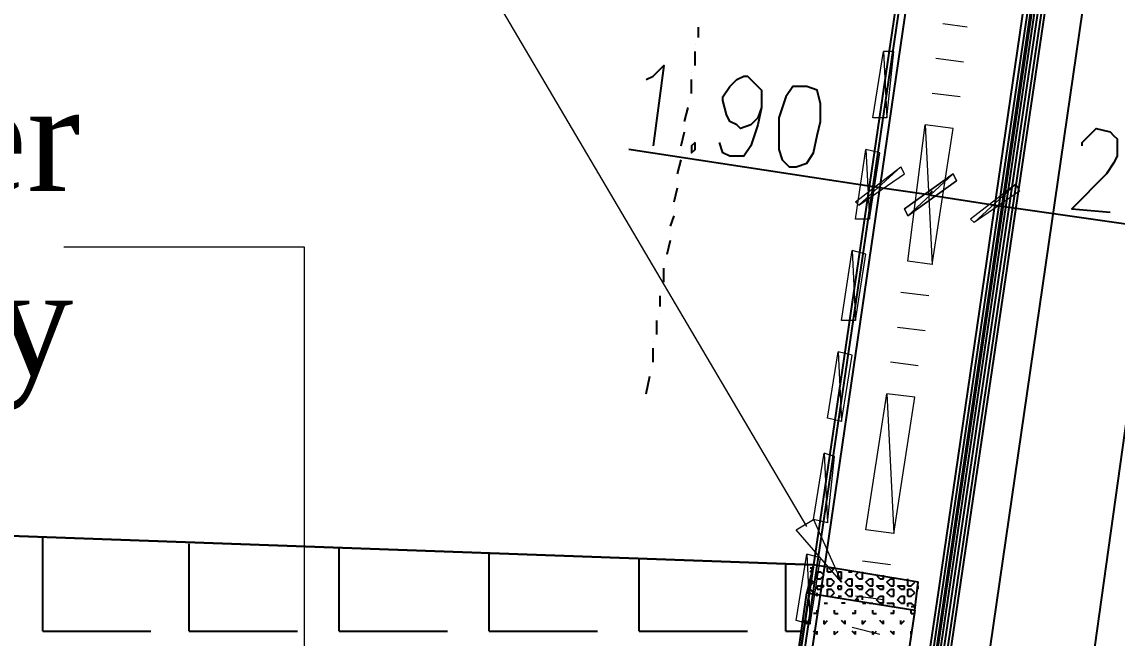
# Model space of a CAD drawing. Header units: inches. Extents: x 5 to 844, y 8 to 596.
# Drawn here: x 370.8 to 411.17, y 248.14 to 270.84 of the extents above; entities that cross this region are included whole.
import ezdxf

# ---------------------------------------------------------------- set-up
doc = ezdxf.new("R2010")
doc.units = ezdxf.units.IN
doc.header["$MEASUREMENT"] = 0
doc.layers.add('PDF_Geometry', color=7, linetype='Continuous', true_color=0x989898)
doc.layers.add('PDF_Text', color=7, linetype='Continuous')
doc.styles.add('PDF Times New Roman', font='times.ttf')

msp = doc.modelspace()

# ---------------------------------------------------------------- linework, layer by layer
at = {"layer": 'PDF_Geometry', "color": 3, "lineweight": 25}
for points in [[(262.93, 62.368), (268.458, 61.597), (334.926, 51.826), (355.882, 48.74), (359.739, 47.969), (376.838, 60.697), (377.481, 64.682), (408.851, 277.072), (409.494, 281.957), (398.052, 297.385), (393.809, 298.028), (395.609, 314.999), (400.237, 314.484), (415.922, 326.055), (437.65, 474.548), (441.249, 499.489), (428.521, 514.789), (423.25, 515.046), (424.536, 537.159), (433.15, 536.902), (448.706, 549.887), (454.877, 591.67)], [(454.62, 591.67), (448.578, 550.015), (433.15, 537.159), (424.407, 537.287), (422.993, 514.789), (428.393, 514.66), (441.121, 499.489), (437.392, 474.548), (415.665, 326.184), (400.237, 314.741), (395.48, 315.256), (393.68, 298.028), (397.923, 297.385), (409.365, 281.829), (408.722, 277.072), (377.353, 64.682), (376.838, 60.826), (359.739, 48.098), (356.396, 48.74), (354.468, 28.17), (360.896, 27.141), (372.724, 12.871)], [(455.006, 591.67), (448.835, 549.758), (433.278, 536.773), (424.793, 536.902), (423.379, 515.174), (428.65, 515.046), (441.506, 499.489), (437.778, 474.548), (416.051, 326.055), (400.366, 314.356), (395.866, 314.87), (394.066, 298.285), (398.18, 297.771), (409.751, 281.957), (409.108, 277.072), (377.738, 64.682), (377.095, 60.568), (359.868, 47.712), (356.654, 48.355), (354.854, 28.427), (361.153, 27.527), (373.239, 12.871)], [(455.134, 591.67), (448.963, 549.758), (433.278, 536.645), (424.922, 536.773), (423.636, 515.303), (428.65, 515.046), (441.635, 499.618), (437.907, 474.548), (416.179, 325.927), (400.366, 314.227), (395.866, 314.613), (394.195, 298.414), (398.18, 297.771), (409.88, 281.957), (409.237, 277.072), (377.867, 64.682), (377.224, 60.568), (359.868, 47.583), (356.782, 48.226), (354.982, 28.556), (361.153, 27.656), (373.367, 12.871)], [(455.263, 591.67), (449.092, 549.63), (433.278, 536.516), (425.05, 536.773), (423.636, 515.431), (428.65, 515.303), (441.764, 499.618), (438.035, 474.548), (416.308, 325.927), (400.366, 314.099), (395.994, 314.613), (394.323, 298.542), (398.18, 298.028), (410.008, 282.086), (409.365, 277.072), (377.995, 64.682), (377.353, 60.44), (359.868, 47.455), (356.911, 48.098), (355.111, 28.684), (361.282, 27.784), (373.496, 12.871)], [(269.872, 340.84), (269.229, 333.512), (395.737, 314.87), (393.937, 298.157), (398.052, 297.642), (409.622, 281.957), (408.98, 277.072), (377.61, 64.682), (377.095, 60.697), (359.868, 47.84), (356.525, 48.483), (354.725, 28.299), (361.025, 27.399), (372.981, 12.871)], [(353.182, 28.17), (354.725, 48.74), (356.139, 48.483), (359.868, 47.969), (376.967, 60.697), (390.466, 152.492), (409.622, 281.957), (398.051, 297.385), (393.295, 297.899), (394.452, 313.97)], [(390.08, 293.142), (390.723, 298.157), (397.923, 297.128), (409.237, 281.829), (404.608, 250.073), (390.08, 152.492), (376.71, 60.826), (359.739, 48.226), (356.268, 48.998), (299.442, 57.097), (261.773, 62.368), (260.358, 62.497), (259.716, 62.625), (260.487, 67.768)]]:
    msp.add_lwpolyline(points, dxfattribs=at)
at = {"layer": 'PDF_Geometry', "color": 7, "lineweight": 25}
for points in [[(388.023, 295.328), (387.123, 289.286), (393.166, 288.386), (394.066, 294.428), (404.351, 280.543), (399.98, 250.845), (342.769, 252.902), (349.968, 300.856), (388.023, 295.328)], [(404.223, 264.473), (402.423, 264.73), (393.166, 266.144)], [(402.423, 264.858), (402.423, 264.858)], [(404.351, 264.601), (404.223, 264.473)], [(404.351, 264.601), (404.223, 264.473)], [(404.223, 264.473), (406.665, 264.087), (416.565, 262.673)], [(406.665, 264.215), (406.665, 264.215)], [(399.98, 250.845), (393.937, 210.475), (336.855, 212.661), (342.769, 252.902), (399.98, 250.845)], [(342.769, 252.902), (336.855, 212.661), (393.937, 210.475), (399.98, 250.845), (342.769, 252.902)]]:
    msp.add_lwpolyline(points, dxfattribs=at)
at = {"layer": 'PDF_Geometry', "lineweight": 0}
for points in [[(388.023, 295.328), (349.968, 300.856), (342.769, 252.902), (399.98, 250.845), (404.351, 280.543), (394.066, 294.428), (393.166, 288.386), (387.123, 289.286), (388.023, 295.328)], [(399.98, 250.845), (342.769, 252.902), (336.855, 212.661), (393.937, 210.475), (399.98, 250.845)]]:
    msp.add_lwpolyline(points, dxfattribs=at)
at = {"layer": 'PDF_Geometry', "color": 6, "lineweight": 25}
for points in [[(391.623, 293.014), (392.009, 295.2), (394.066, 294.814), (395.352, 293.4), (404.737, 280.672), (400.366, 250.716), (395.352, 217.289), (392.652, 199.161), (388.666, 199.161)], [(392.138, 292.885), (392.395, 294.685), (394.195, 294.428), (404.48, 280.543), (397.537, 233.488), (389.181, 233.745)]]:
    msp.add_lwpolyline(points, dxfattribs=at)
at = {"layer": 'PDF_Geometry', "color": 7, "lineweight": 0}
for points in [[(399.723, 252.259), (383.267, 280.157), (372.21, 280.157)], [(403.194, 265.501), (401.651, 264.087), (401.523, 264.215), (403.194, 265.501)], [(403.323, 265.244), (403.194, 265.501), (401.651, 264.087), (403.323, 265.244)], [(403.323, 263.958), (403.451, 263.701), (405.123, 265.244), (403.323, 263.958)], [(405.123, 265.244), (403.451, 263.701), (403.323, 263.958), (405.123, 265.244)], [(403.451, 263.701), (405.123, 265.244), (405.251, 264.987), (403.451, 263.701)], [(405.251, 264.987), (405.123, 265.244), (403.451, 263.701), (405.251, 264.987)], [(405.765, 263.573), (405.894, 263.444), (407.437, 264.858), (405.765, 263.573)], [(405.894, 263.444), (407.437, 264.858), (407.565, 264.601), (405.894, 263.444)], [(381.21, 244.031), (381.21, 262.544), (372.339, 262.544)], [(399.98, 252.516), (401.009, 250.202), (399.337, 252.13), (399.98, 252.516)]]:
    msp.add_lwpolyline(points, dxfattribs=at)
at = {"layer": 'PDF_Geometry', "lineweight": 25}
for points in [[(379.667, 60.954), (381.981, 79.082), (410.908, 278.229)], [(395.737, 270.258), (395.737, 270.644)], [(395.609, 270.001), (395.609, 270.001)], [(395.609, 269.229), (395.609, 269.744)], [(395.48, 268.972), (395.48, 268.972)], [(395.48, 268.201), (395.48, 268.715)], [(395.223, 267.172), (395.352, 267.687)], [(395.352, 267.944), (395.352, 267.944)], [(395.223, 267.044), (395.223, 267.044)], [(395.095, 266.272), (395.223, 266.787)], [(394.966, 265.244), (395.095, 265.758)], [(395.095, 266.015), (395.095, 266.015)], [(394.966, 264.987), (394.966, 264.987)], [(394.837, 264.215), (394.966, 264.73)], [(394.709, 263.315), (394.837, 263.701)], [(394.837, 263.958), (394.837, 263.958)], [(394.709, 263.058), (394.709, 263.058)], [(394.58, 262.287), (394.709, 262.801)], [(394.58, 262.03), (394.58, 262.03)], [(394.452, 261.258), (394.452, 261.773)], [(394.452, 261.001), (394.452, 261.001)], [(394.323, 260.358), (394.323, 260.744)], [(394.323, 260.101), (394.323, 260.101)], [(394.195, 259.33), (394.195, 259.844)], [(394.066, 259.073), (394.066, 259.073)], [(394.066, 258.301), (394.066, 258.816)], [(393.937, 258.044), (393.937, 258.044)], [(393.809, 257.144), (393.937, 257.787)], [(399.98, 250.845), (399.723, 249.816), (403.708, 249.173), (403.837, 250.202), (399.98, 250.845)], [(399.98, 250.716), (399.851, 250.716)], [(399.851, 250.587), (399.98, 250.716)], [(400.109, 250.716), (400.109, 250.716)], [(400.109, 250.716), (400.109, 250.716)], [(400.494, 250.587), (400.494, 250.716)], [(400.494, 250.716), (400.494, 250.716)], [(400.751, 250.716), (400.623, 250.716)], [(400.623, 250.587), (400.751, 250.716)], [(399.851, 250.33), (399.851, 250.33)], [(399.98, 250.202), (399.851, 250.33)], [(400.109, 250.587), (400.237, 250.587)], [(400.109, 250.459), (400.109, 250.587)], [(400.109, 250.33), (400.109, 250.459)], [(400.109, 250.33), (400.237, 250.33)], [(400.366, 250.459), (400.237, 250.587)], [(400.237, 250.33), (400.366, 250.459)], [(400.494, 250.587), (400.623, 250.587)], [(400.494, 250.33), (400.623, 250.33)], [(400.494, 250.202), (400.494, 250.33)], [(400.751, 250.202), (400.623, 250.33)], [(400.88, 250.587), (401.009, 250.587)], [(400.88, 250.459), (400.88, 250.587)], [(400.88, 250.33), (400.88, 250.459)], [(400.88, 250.33), (401.009, 250.33)], [(401.009, 250.459), (401.009, 250.587)], [(401.009, 250.33), (401.009, 250.459)], [(401.137, 250.202), (401.266, 250.33)], [(401.266, 250.587), (401.394, 250.587)], [(401.266, 250.587), (401.266, 250.587)], [(401.266, 250.33), (401.394, 250.33)], [(401.394, 250.587), (401.394, 250.587)], [(401.394, 250.202), (401.394, 250.33)], [(401.523, 250.459), (401.651, 250.587)], [(401.651, 250.33), (401.523, 250.459)], [(401.651, 250.33), (401.78, 250.33)], [(401.78, 250.459), (401.78, 250.587)], [(401.78, 250.33), (401.78, 250.459)], [(401.908, 250.202), (402.037, 250.33)], [(402.037, 250.33), (402.166, 250.33)], [(402.166, 250.202), (402.166, 250.33)], [(402.423, 250.33), (402.294, 250.459)], [(402.294, 250.459), (402.294, 250.459)], [(402.423, 250.33), (402.551, 250.33)], [(402.551, 250.33), (402.551, 250.459)], [(402.68, 250.202), (402.808, 250.33)], [(402.808, 250.33), (402.937, 250.33)], [(402.937, 250.202), (402.937, 250.33)], [(403.451, 250.202), (403.451, 250.33)], [(399.851, 250.073), (399.98, 250.202)], [(399.851, 250.073), (399.851, 250.073)], [(399.851, 249.945), (399.851, 249.945)], [(399.98, 249.816), (399.851, 249.945)], [(400.109, 250.073), (400.237, 250.073)], [(400.109, 249.945), (400.109, 250.073)], [(400.109, 250.073), (400.109, 250.073)], [(400.109, 249.945), (400.237, 249.945)], [(400.366, 250.073), (400.237, 250.073)], [(400.237, 249.945), (400.366, 250.073)], [(400.494, 250.073), (400.494, 250.202)], [(400.494, 250.073), (400.623, 250.073)], [(400.494, 249.945), (400.623, 249.945)], [(400.494, 249.816), (400.494, 249.945)], [(400.623, 250.073), (400.751, 250.202)], [(400.751, 249.816), (400.623, 249.945)], [(400.88, 250.073), (401.009, 250.073)], [(400.88, 249.945), (400.88, 250.073)], [(400.88, 250.073), (400.88, 250.073)], [(400.88, 249.945), (401.009, 249.945)], [(401.009, 250.073), (401.009, 250.073)], [(401.009, 249.945), (401.009, 250.073)], [(401.266, 250.073), (401.137, 250.202)], [(401.137, 249.816), (401.266, 249.945)], [(401.266, 250.073), (401.394, 250.073)], [(401.266, 249.945), (401.394, 249.945)], [(401.394, 250.073), (401.394, 250.202)], [(401.394, 249.816), (401.394, 249.945)], [(401.651, 249.945), (401.523, 250.073)], [(401.523, 250.073), (401.651, 250.073)], [(401.651, 250.073), (401.78, 250.073)], [(401.651, 249.945), (401.78, 249.945)], [(401.78, 250.073), (401.78, 250.073)], [(401.78, 249.945), (401.78, 250.073)], [(402.037, 250.073), (401.908, 250.202)], [(401.908, 249.816), (402.037, 249.945)], [(402.037, 250.073), (402.166, 250.073)], [(402.037, 249.945), (402.166, 249.945)], [(402.166, 250.073), (402.166, 250.202)], [(402.166, 249.816), (402.166, 249.945)], [(402.423, 249.945), (402.294, 250.073)], [(402.294, 250.073), (402.423, 250.073)], [(402.423, 250.073), (402.551, 250.073)], [(402.423, 249.945), (402.551, 249.945)], [(402.551, 250.073), (402.551, 250.073)], [(402.551, 249.945), (402.551, 250.073)], [(402.808, 250.073), (402.68, 250.202)], [(402.68, 249.816), (402.808, 249.945)], [(402.808, 250.073), (402.937, 250.073)], [(402.808, 249.945), (402.937, 249.945)], [(402.937, 250.073), (402.937, 250.202)], [(402.937, 249.816), (402.937, 249.945)], [(403.194, 249.945), (403.066, 250.073)], [(403.066, 250.073), (403.194, 250.073)], [(403.194, 250.073), (403.323, 250.073)], [(403.194, 249.945), (403.323, 249.945)], [(403.323, 250.073), (403.323, 250.073)], [(403.323, 249.945), (403.323, 250.073)], [(403.451, 250.073), (403.451, 250.202)], [(403.451, 250.073), (403.58, 250.073)], [(403.451, 249.945), (403.58, 249.945)], [(403.451, 249.816), (403.451, 249.945)], [(403.58, 250.073), (403.708, 250.202)], [(403.708, 249.816), (403.58, 249.945)], [(403.708, 250.202), (403.708, 250.202)], [(403.837, 249.945), (403.837, 250.073)], [(403.837, 250.073), (403.837, 250.073)], [(403.708, 249.173), (401.266, 232.845), (397.409, 233.488), (399.723, 249.816), (403.708, 249.173)], [(399.723, 249.816), (403.708, 249.173)], [(400.109, 249.688), (399.98, 249.816)], [(399.98, 249.816), (399.98, 249.816)], [(400.109, 249.688), (400.109, 249.816)], [(400.109, 249.688), (400.109, 249.816)], [(400.494, 249.688), (400.494, 249.816)], [(400.623, 249.688), (400.751, 249.816)], [(400.623, 249.688), (400.623, 249.688)], [(400.88, 249.688), (401.009, 249.688)], [(400.88, 249.688), (400.88, 249.688)], [(401.009, 249.688), (401.009, 249.688)], [(401.266, 249.688), (401.137, 249.816)], [(401.266, 249.688), (401.394, 249.688)], [(401.394, 249.688), (401.394, 249.816)], [(401.523, 249.559), (401.651, 249.688)], [(401.651, 249.559), (401.523, 249.559)], [(401.651, 249.688), (401.78, 249.688)], [(401.78, 249.559), (401.78, 249.688)], [(401.78, 249.559), (401.78, 249.559)], [(402.037, 249.688), (401.908, 249.816)], [(402.037, 249.688), (402.166, 249.688)], [(402.166, 249.688), (402.166, 249.816)], [(402.294, 249.559), (402.423, 249.688)], [(402.423, 249.43), (402.294, 249.559)], [(402.423, 249.688), (402.551, 249.688)], [(402.551, 249.559), (402.551, 249.688)], [(402.551, 249.43), (402.551, 249.559)], [(402.808, 249.688), (402.68, 249.816)], [(402.808, 249.688), (402.937, 249.688)], [(402.937, 249.688), (402.937, 249.816)], [(403.066, 249.559), (403.194, 249.688)], [(403.194, 249.43), (403.066, 249.559)], [(403.194, 249.688), (403.323, 249.688)], [(403.323, 249.559), (403.323, 249.688)], [(403.323, 249.43), (403.323, 249.559)], [(403.451, 249.688), (403.451, 249.816)], [(403.451, 249.688), (403.58, 249.688)], [(403.58, 249.688), (403.708, 249.816)], [(399.723, 249.43), (399.723, 249.43)], [(400.109, 249.045), (400.109, 249.173)], [(400.366, 249.43), (400.366, 249.43)], [(400.366, 249.43), (400.494, 249.43)], [(400.366, 249.43), (400.366, 249.43)], [(400.751, 249.045), (400.751, 249.173)], [(401.137, 249.43), (401.009, 249.43)], [(401.137, 249.43), (401.137, 249.43)], [(401.137, 249.43), (401.137, 249.43)], [(401.523, 249.045), (401.523, 249.173)], [(401.78, 249.43), (401.78, 249.43)], [(401.78, 249.43), (401.908, 249.43)], [(401.78, 249.43), (401.78, 249.43)], [(402.037, 249.43), (402.166, 249.43)], [(402.166, 249.43), (402.166, 249.43)], [(402.166, 249.045), (402.166, 249.173)], [(402.551, 249.43), (402.423, 249.43)], [(402.423, 249.43), (402.551, 249.43)], [(402.551, 249.43), (402.551, 249.43)], [(402.551, 249.43), (402.551, 249.43)], [(402.68, 249.43), (402.808, 249.43)], [(402.808, 249.43), (402.937, 249.43)], [(402.937, 249.302), (402.937, 249.43)], [(402.937, 249.302), (402.937, 249.302)], [(402.937, 249.045), (402.937, 249.173)], [(403.194, 249.43), (403.323, 249.43)], [(403.451, 249.43), (403.58, 249.43)], [(403.451, 249.302), (403.451, 249.43)], [(403.451, 249.302), (403.451, 249.302)], [(403.708, 249.302), (403.58, 249.43)], [(403.58, 249.302), (403.58, 249.302)], [(403.58, 249.302), (403.708, 249.302)], [(403.58, 249.045), (403.58, 249.173)], [(399.723, 248.659), (399.594, 248.788)], [(399.723, 248.659), (399.723, 248.788)], [(399.723, 248.659), (399.723, 248.788)], [(400.109, 249.045), (399.98, 249.045)], [(400.109, 249.045), (400.109, 249.045)], [(400.366, 248.659), (400.366, 248.788)], [(400.366, 248.659), (400.494, 248.788)], [(400.366, 248.659), (400.366, 248.788)], [(400.751, 249.045), (400.88, 249.045)], [(400.751, 249.045), (400.751, 249.045)], [(401.137, 248.659), (401.009, 248.788)], [(401.137, 248.659), (401.137, 248.788)], [(401.137, 248.659), (401.137, 248.788)], [(401.523, 249.045), (401.394, 249.045)], [(401.523, 249.045), (401.523, 249.045)], [(401.78, 248.659), (401.78, 248.788)], [(401.78, 248.659), (401.908, 248.788)], [(401.78, 248.659), (401.78, 248.788)], [(402.166, 249.045), (402.294, 249.045)], [(402.166, 249.045), (402.166, 249.045)], [(402.551, 248.659), (402.423, 248.788)], [(402.551, 248.659), (402.551, 248.788)], [(402.551, 248.659), (402.551, 248.788)], [(402.937, 249.045), (402.808, 249.045)], [(402.937, 249.045), (402.937, 249.045)], [(403.194, 248.659), (403.194, 248.788)], [(403.194, 248.659), (403.323, 248.788)], [(403.194, 248.659), (403.194, 248.788)], [(403.58, 249.045), (403.708, 249.045)], [(403.58, 249.045), (403.58, 249.045)], [(400.109, 248.273), (399.98, 248.402)], [(400.109, 248.273), (400.109, 248.402)], [(400.109, 248.273), (400.109, 248.402)], [(400.751, 248.273), (400.751, 248.402)], [(400.751, 248.273), (400.88, 248.402)], [(400.751, 248.273), (400.751, 248.402)], [(401.523, 248.273), (401.394, 248.402)], [(401.523, 248.273), (401.523, 248.402)], [(401.523, 248.273), (401.523, 248.402)], [(402.166, 248.273), (402.166, 248.402)], [(402.166, 248.273), (402.294, 248.402)], [(402.166, 248.273), (402.166, 248.402)], [(402.937, 248.273), (402.808, 248.402)], [(402.937, 248.273), (402.937, 248.402)], [(402.937, 248.273), (402.937, 248.402)], [(403.58, 248.273), (403.58, 248.402)], [(403.58, 248.273), (403.58, 248.402)], [(403.58, 248.273), (403.58, 248.273)]]:
    msp.add_lwpolyline(points, dxfattribs=at)
at = {"layer": 'PDF_Geometry', "color": 1, "lineweight": 25}
for points in [[(414.251, 275.786), (401.651, 185.791), (387.895, 95.281), (381.595, 54.14), (380.824, 52.726), (379.795, 51.44), (378.767, 50.155), (377.61, 48.998), (376.324, 48.098), (374.91, 47.198), (373.367, 46.555), (371.824, 45.912), (370.282, 45.526), (368.61, 45.398), (366.939, 45.398), (365.396, 45.526), (365.139, 45.526), (342.126, 48.869), (279.129, 58.126), (263.444, 60.183)], [(393.809, 268.715), (394.066, 268.844), (394.452, 269.229), (394.066, 266.272)], [(398.052, 267.687), (397.923, 267.301), (397.666, 267.044), (397.28, 266.915), (397.152, 267.044), (396.894, 267.172), (396.766, 267.43), (396.637, 267.944), (396.637, 268.072), (396.894, 268.458), (397.152, 268.715), (397.409, 268.844), (397.537, 268.844), (397.794, 268.587), (398.052, 268.329), (398.052, 267.687), (397.923, 267.044), (397.666, 266.272), (397.409, 265.887), (397.152, 265.887), (396.894, 265.887), (396.637, 266.015), (396.509, 266.401)], [(399.594, 268.458), (399.209, 268.458), (398.952, 268.072), (398.694, 267.301), (398.694, 266.915), (398.694, 266.144), (398.823, 265.758), (399.08, 265.501), (399.337, 265.501), (399.723, 265.63), (399.98, 266.015), (400.109, 266.658), (400.237, 267.172), (400.237, 267.815), (400.109, 268.329), (399.723, 268.458), (399.594, 268.458)], [(409.88, 266.272), (409.88, 266.401), (410.137, 266.658), (410.265, 266.787), (410.394, 266.915), (410.908, 266.787), (411.037, 266.658), (411.165, 266.53), (411.165, 266.144), (411.165, 265.887), (411.037, 265.63), (410.779, 265.244), (409.494, 263.958), (410.908, 263.83)], [(395.609, 266.401), (395.48, 266.272), (395.48, 266.015), (395.609, 266.144), (395.609, 266.401)]]:
    msp.add_lwpolyline(points, dxfattribs=at)
at = {"layer": 'PDF_Geometry', "color": 1, "lineweight": 0}
for points in [[(405.637, 270.644), (404.737, 270.772)], [(405.508, 269.358), (404.48, 269.487)], [(405.38, 268.072), (404.351, 268.201)], [(404.094, 267.044), (404.351, 261.901), (403.451, 262.03), (404.094, 267.044)], [(405.123, 266.915), (404.094, 267.044), (404.351, 261.901), (405.123, 266.915)], [(404.223, 260.744), (403.194, 260.873)], [(404.094, 259.458), (403.066, 259.587)], [(403.837, 258.173), (402.808, 258.301)], [(402.68, 257.144), (402.937, 252.002), (401.908, 252.13), (402.68, 257.144)], [(403.708, 257.016), (402.68, 257.144), (402.937, 252.002), (403.708, 257.016)], [(402.808, 250.845), (401.78, 250.973)], [(402.551, 249.559), (401.523, 249.688)], [(402.423, 248.273), (401.394, 248.53)]]:
    msp.add_lwpolyline(points, dxfattribs=at)
at = {"layer": 'PDF_Geometry', "color": 4, "lineweight": 0}
for points in [[(402.551, 269.744), (402.68, 267.301), (402.166, 267.301), (402.551, 269.744)], [(402.937, 269.744), (402.551, 269.744), (402.68, 267.301), (402.937, 269.744)], [(401.909, 266.144), (402.037, 263.573), (401.523, 263.573), (401.909, 266.144)], [(402.423, 266.015), (401.909, 266.144), (402.037, 263.573), (402.423, 266.015)], [(401.394, 262.415), (401.523, 259.844), (401.009, 259.844), (401.394, 262.415)], [(401.908, 262.287), (401.394, 262.415), (401.523, 259.844), (401.908, 262.287)], [(400.88, 258.687), (401.009, 256.116), (400.494, 256.244), (400.88, 258.687)], [(401.394, 258.558), (400.88, 258.687), (401.009, 256.116), (401.394, 258.558)], [(400.366, 254.959), (400.494, 252.387), (399.98, 252.516), (400.366, 254.959)], [(400.751, 254.83), (400.366, 254.959), (400.494, 252.387), (400.751, 254.83)], [(399.723, 251.23), (399.851, 248.659), (399.337, 248.788), (399.723, 251.23)], [(400.237, 251.102), (399.723, 251.23), (399.851, 248.659), (400.237, 251.102)]]:
    msp.add_lwpolyline(points, dxfattribs=at)
at = {"layer": 'PDF_Geometry', "color": 110, "lineweight": 25}
for points in [[(371.567, 248.402), (371.567, 251.873)], [(376.967, 248.402), (376.967, 251.616)], [(382.495, 248.402), (382.495, 251.487)], [(388.023, 248.402), (388.023, 251.23)], [(393.552, 248.402), (393.552, 251.102)], [(398.951, 248.402), (398.951, 250.845)], [(371.567, 248.402), (375.553, 248.402)], [(376.967, 248.402), (380.952, 248.402)], [(382.495, 248.402), (386.481, 248.402)], [(388.023, 248.402), (392.009, 248.402)], [(393.552, 248.402), (397.537, 248.402)], [(398.951, 248.402), (399.594, 248.402)]]:
    msp.add_lwpolyline(points, dxfattribs=at)

# ---------------------------------------------------------------- texts
at = {"layer": 'PDF_Text', "char_height": 3.91816, "attachment_point": 7, "style": 'PDF Times New Roman'}
for s, insert in [('\\W0.999544;1 Inch Water Mater', (326.476, 264.513)), ('\\W0.999489;Supply Assembly', (330.788, 256.538))]:
    msp.add_mtext(s, dxfattribs=dict(at, insert=insert))

doc.saveas('drawing.dxf')
